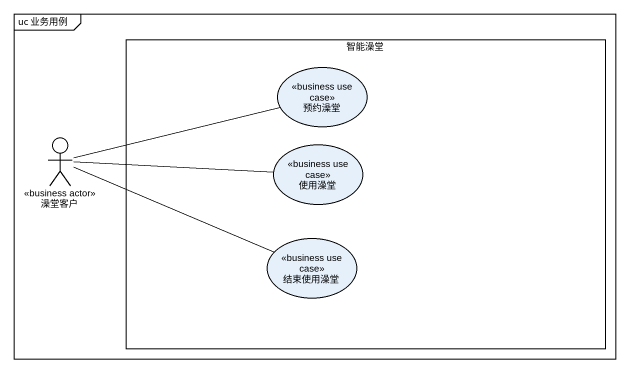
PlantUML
@startuml
mainframe uc 业务用例
rectangle 智能澡堂 {
  usecase 预约澡堂 <<business use case>>
  usecase 使用澡堂 <<business use case>>
  usecase 结束使用澡堂 <<business use case>>
}
actor 澡堂客户 <<business actor>>
澡堂客户 -right- 预约澡堂
澡堂客户 -right- 使用澡堂
澡堂客户 -right- 结束使用澡堂
@enduml
